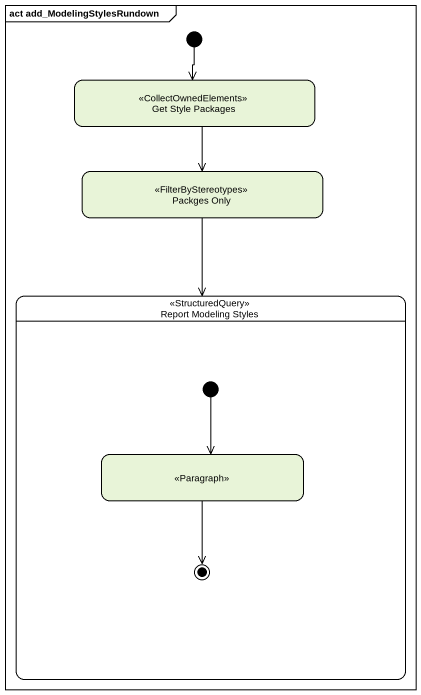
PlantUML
@startuml
mainframe act add_ModelingStylesRundown
hide empty description
state "Get Style Packages" as Get_Style_Packages <<CollectOwnedElements>>
state "Packges Only" as Packges_Only <<FilterByStereotypes>>
state "Report Modeling Styles" as Report_Modeling_Styles <<StructuredQuery>> {
  state " " as state1 <<Paragraph>>
  [*] --> state1
  state1 --> [*]
}
[*] --> Get_Style_Packages
Get_Style_Packages --> Packges_Only
Packges_Only --> Report_Modeling_Styles
@enduml
